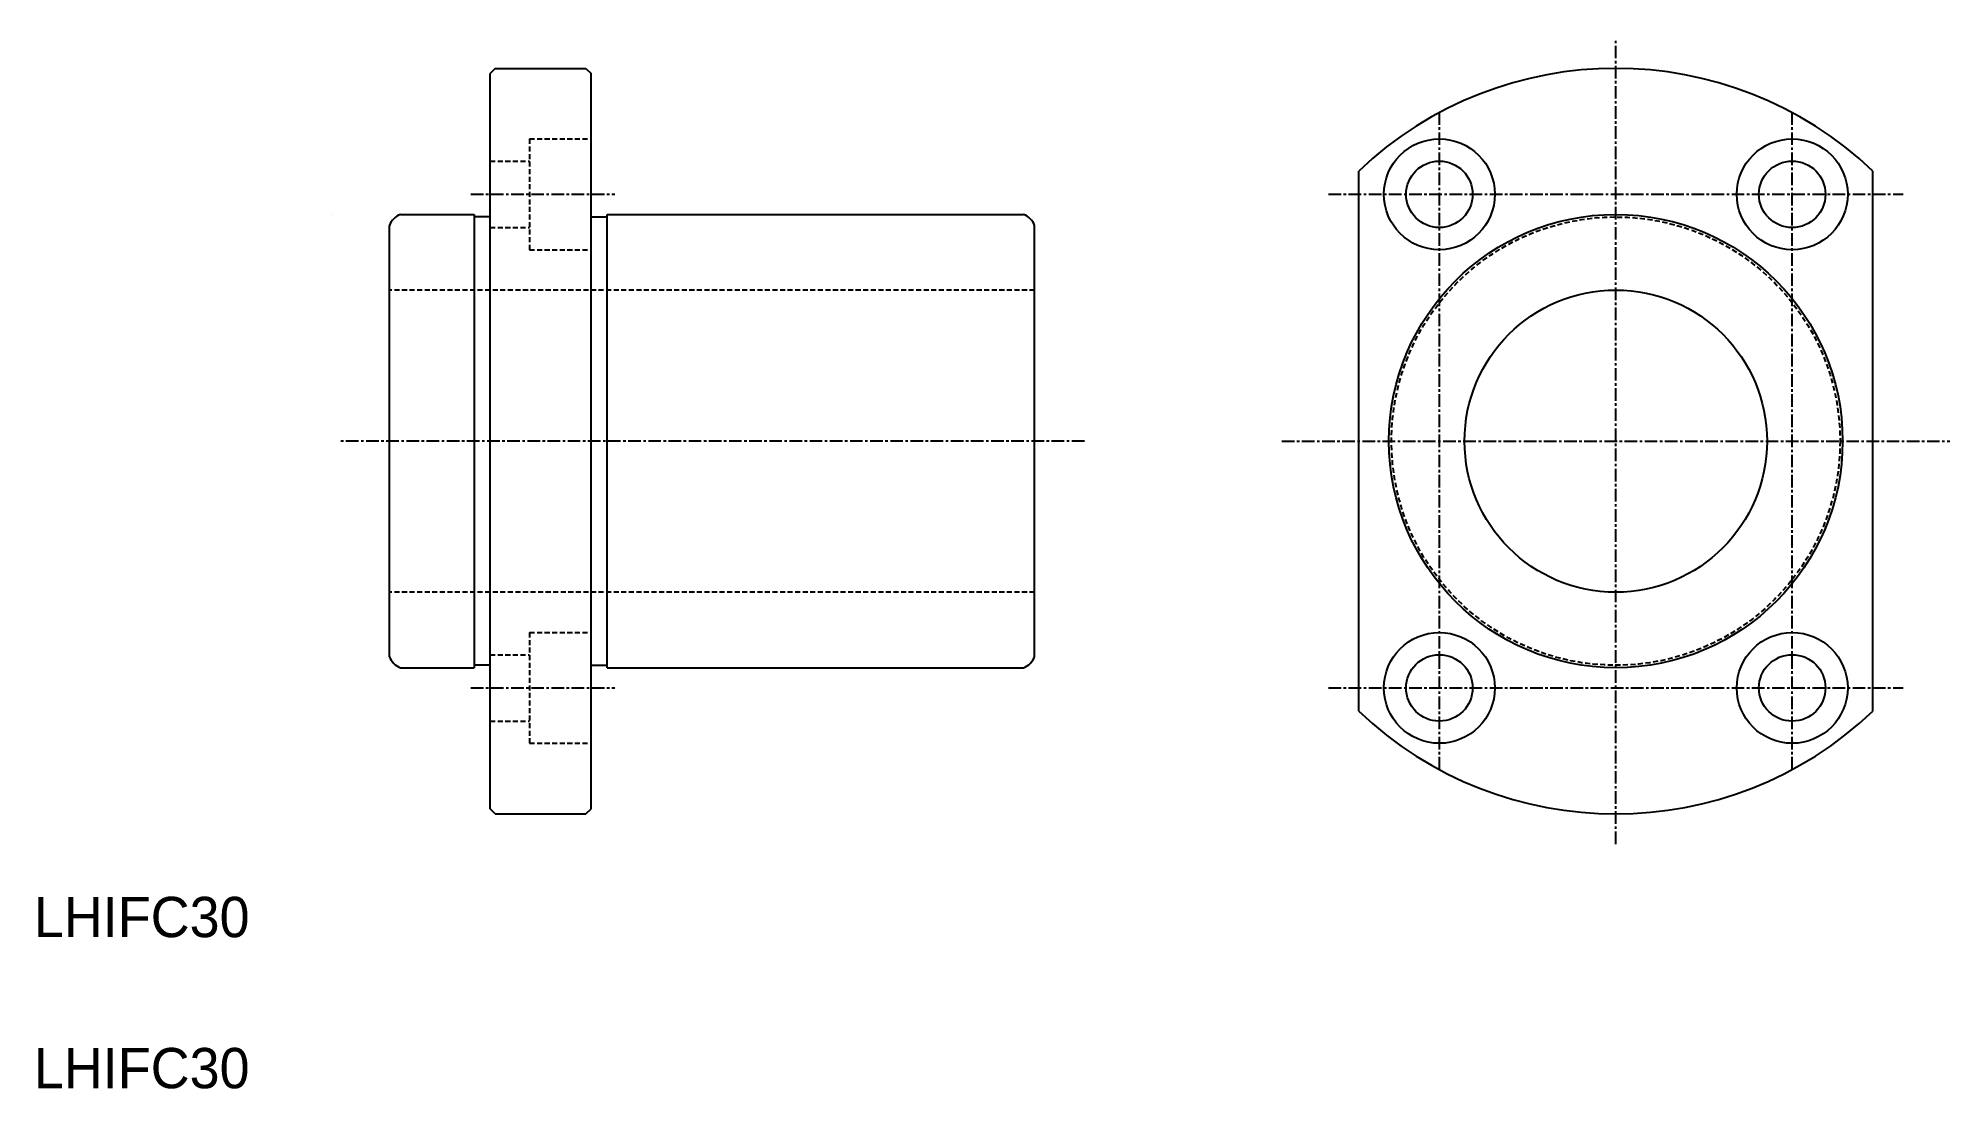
# Model space of a CAD drawing. Extents: x 178 to 368, y 150 to 254.
import ezdxf

# ---------------------------------------------------------------- set-up
doc = ezdxf.new("R2010")
doc.units = 0
doc.linetypes.add('CENTER', pattern=[2, 1.25, -0.25, 0.25, -0.25])
doc.linetypes.add('DASHED', pattern=[0.75, 0.5, -0.25])
doc.layers.get('0').update_dxf_attribs({"linetype": 'CONTINUOUS'})
doc.layers.add('CENTER', color=1, linetype='CENTER')

msp = doc.modelspace()

# ---------------------------------------------------------------- linework, layer by layer
at = {"color": 7, "linetype": 'CONTINUOUS'}
for p, q in [((223.77, 250.81), (223.27, 250.31)), ((223.27, 177.31), (223.27, 250.31)), ((223.77, 250.81), (232.77, 250.81)), ((232.77, 250.81), (233.27, 250.31)), ((233.27, 177.31), (233.27, 250.31)), ((309.42, 187), (309.42, 240.61)), ((360.42, 187), (360.42, 240.61)), ((207.52, 236.31), (207.52, 236.31)), ((213.27, 192.4), (213.27, 235.22)), ((214.36, 236.31), (221.67, 236.31)), ((221.67, 236.31), (221.67, 191.31)), ((223.27, 236.06), (221.67, 236.06)), ((233.27, 236.06), (234.87, 236.06)), ((234.87, 191.31), (234.87, 236.31)), ((234.87, 236.31), (276.18, 236.31)), ((277.27, 192.4), (277.27, 235.22)), ((223.27, 191.56), (221.67, 191.56)), ((233.27, 191.56), (234.87, 191.56)), ((214.36, 191.31), (221.67, 191.31)), ((234.87, 191.31), (276.18, 191.31)), ((223.77, 176.81), (223.27, 177.31)), ((223.77, 176.81), (232.77, 176.81)), ((232.77, 176.81), (233.27, 177.31))]:
    msp.add_line(p, q, dxfattribs=at)
at = {"color": 3, "linetype": 'DASHED'}
for p, q in [((227.17, 243.81), (227.17, 232.81)), ((227.17, 243.81), (233.27, 243.81)), ((223.27, 241.61), (227.17, 241.61)), ((223.27, 235.01), (227.17, 235.01)), ((227.17, 232.81), (233.27, 232.81)), ((277.27, 228.81), (213.27, 228.81)), ((277.27, 198.81), (213.27, 198.81)), ((227.17, 194.81), (227.17, 183.81)), ((227.17, 194.81), (233.27, 194.81)), ((223.27, 192.61), (227.17, 192.61)), ((223.27, 186.01), (227.17, 186.01)), ((227.17, 183.81), (233.27, 183.81))]:
    msp.add_line(p, q, dxfattribs=at)
at = {"color": 7, "linetype": 'CONTINUOUS'}
for centre, radius in [((317.42, 238.31), 5.5), ((352.42, 238.31), 5.5), ((317.42, 238.31), 3.3), ((352.42, 238.31), 3.3), ((334.92, 213.81), 22.5), ((334.92, 213.81), 15), ((317.42, 189.31), 5.5), ((352.42, 189.31), 5.5), ((317.42, 189.31), 3.3), ((352.42, 189.31), 3.3)]:
    msp.add_circle(centre, radius, dxfattribs=at)
at = {"color": 3, "linetype": 'DASHED'}
msp.add_circle((334.92, 213.81), 22.25, dxfattribs=at)
at = {"color": 7, "linetype": 'CONTINUOUS'}
for centre, radius, start, end in [((334.92, 213.81), 37, 46.434, 133.566), ((215.12, 234.46), 2, 112.3316, 157.6684), ((275.42, 234.46), 2, 22.3316, 67.6684), ((215.12, 193.16), 2, 202.3316, 247.6684), ((275.42, 193.16), 2, 292.3316, 337.6684), ((334.92, 213.81), 37, 226.434, 313.566)]:
    msp.add_arc(centre, radius, start, end, dxfattribs=at)
at = {"layer": 'CENTER', "color": 1, "linetype": 'CENTER'}
for p, q in [((334.92, 173.81), (334.92, 253.81)), ((317.42, 181.21), (317.42, 246.41)), ((352.42, 181.21), (352.42, 246.41)), ((221.35, 238.31), (235.62, 238.31)), ((306.42, 238.31), (363.42, 238.31)), ((282.21, 213.81), (208.37, 213.81)), ((301.79, 213.81), (368.05, 213.81)), ((221.35, 189.31), (235.62, 189.31)), ((306.42, 189.31), (363.42, 189.31))]:
    msp.add_line(p, q, dxfattribs=at)

# ---------------------------------------------------------------- texts
at = {"color": 7, "linetype": 'CONTINUOUS'}
for p in [(178, 164.57), (178, 149.57)]:
    msp.add_text('LHIFC30', height=4, dxfattribs=at).set_placement(p)

doc.saveas('drawing.dxf')
